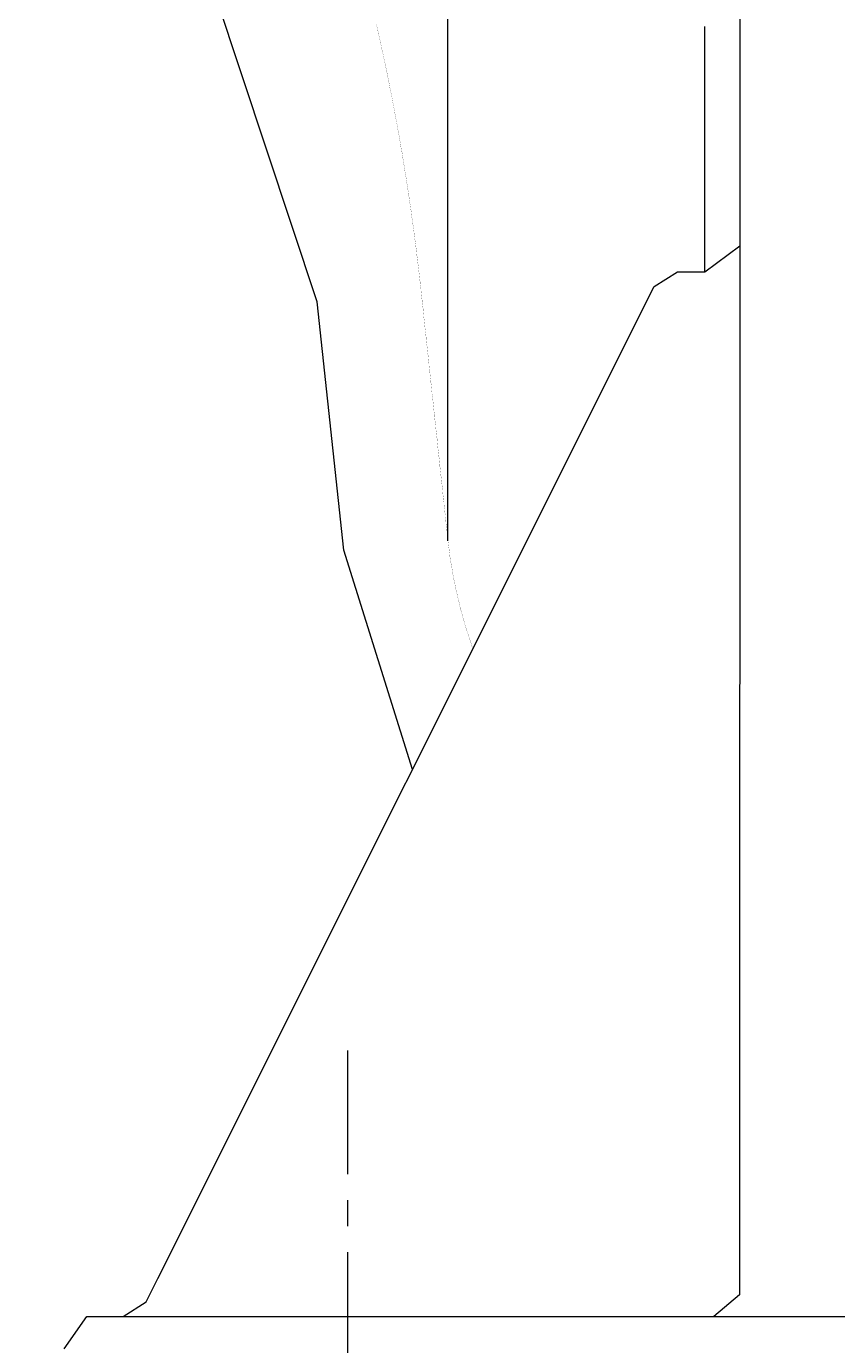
# Model space of a CAD drawing. Header units: inches. Extents: x 0 to 533, y 0 to 406.
# Drawn here: x 170.07 to 177.88, y 155.66 to 168.35 of the extents above; entities that cross this region are included whole.
import ezdxf

# ---------------------------------------------------------------- set-up
doc = ezdxf.new("R2010")
doc.units = ezdxf.units.IN
doc.header["$MEASUREMENT"] = 0
doc.linetypes.add('CENTER', pattern=[2, 1.25, -0.25, 0.25, -0.25])
doc.layers.add('UnFound-2', color=7, linetype='Continuous')

# ---------------------------------------------------------------- blocks, each defined once
blk = doc.blocks.new('P1INLETSV')
for p, q in [((45.768, 34.414), (45.768, -23.844)), ((41.703, -26.04), (38.906, -17.594)), ((42.96, -28.337), (42.96, -22.071)), ((45.43, -25.75), (45.43, -23.389)), ((45.768, -23.844), (45.764, -35.592)), ((45.43, -25.75), (45.768, -25.5)), ((44.945, -25.89), (45.169, -25.75)), ((45.169, -25.75), (45.43, -25.75)), ((40.171, -35.436), (44.945, -25.89)), ((41.96, -28.429), (41.703, -26.04)), ((42.621, -30.537), (41.96, -28.429)), ((40.059, -35.66), (40.171, -35.436)), ((39.835, -35.801), (40.059, -35.66)), ((45.764, -35.592), (45.517, -35.801)), ((39.27, -36.11), (39.487, -35.801)), ((39.487, -35.801), (48.029, -35.801))]:
    blk.add_line(p, q)
at = {"color": 5, "linetype": 'CENTER'}
blk.add_line((41.999, -38.431), (41.999, -33.241), dxfattribs=at)
at = {"layer": 'UnFound-2', "color": 7, "lineweight": 9}
for points in [[(42.273, -23.372, 0.00159, 0.00159, 0), (42.278, -23.391, 0.00159, 0.00159, 0), (42.282, -23.409, 0.00159, 0.00159, 0), (42.287, -23.433, 0.00159, 0.00159, 0), (42.291, -23.45, 0.00159, 0.00159, 0), (42.295, -23.47, 0.00159, 0.00159, 0), (42.3, -23.49, 0.00159, 0.00159, 0), (42.304, -23.51, 0.00159, 0.00159, 0), (42.309, -23.53, 0.00159, 0.00159, 0), (42.313, -23.55, 0.00159, 0.00159, 0), (42.318, -23.569, 0.00159, 0.00159, 0), (42.321, -23.589, 0.00159, 0.00159, 0), (42.326, -23.611, 0.00159, 0.00159, 0), (42.33, -23.629, 0.00159, 0.00159, 0), (42.335, -23.648, 0.00159, 0.00159, 0), (42.339, -23.669, 0.00159, 0.00159, 0), (42.343, -23.689, 0.00159, 0.00159, 0), (42.347, -23.709, 0.00159, 0.00159, 0), (42.352, -23.728, 0.00159, 0.00159, 0), (42.356, -23.748, 0.00159, 0.00159, 0), (42.36, -23.769, 0.00159, 0.00159, 0), (42.364, -23.788, 0.00159, 0.00159, 0), (42.369, -23.807, 0.00159, 0.00159, 0), (42.373, -23.829, 0.00159, 0.00159, 0), (42.377, -23.848, 0.00159, 0.00159, 0), (42.381, -23.867, 0.00159, 0.00159, 0), (42.385, -23.889, 0.00159, 0.00159, 0), (42.389, -23.907, 0.00159, 0.00159, 0), (42.393, -23.929, 0.00159, 0.00159, 0), (42.397, -23.948, 0.00159, 0.00159, 0), (42.4, -23.968, 0.00159, 0.00159, 0), (42.404, -23.989, 0.00159, 0.00159, 0), (42.408, -24.007, 0.00159, 0.00159, 0), (42.413, -24.029, 0.00159, 0.00159, 0), (42.417, -24.047, 0.00159, 0.00159, 0), (42.421, -24.066, 0.00159, 0.00159, 0), (42.425, -24.087, 0.00159, 0.00159, 0), (42.428, -24.108, 0.00159, 0.00159, 0), (42.432, -24.128, 0.00159, 0.00159, 0), (42.436, -24.147, 0.00159, 0.00159, 0), (42.44, -24.167, 0.00159, 0.00159, 0), (42.444, -24.188, 0.00159, 0.00159, 0), (42.448, -24.207, 0.00159, 0.00159, 0), (42.451, -24.228, 0.00159, 0.00159, 0), (42.454, -24.246, 0.00159, 0.00159, 0), (42.458, -24.269, 0.00159, 0.00159, 0), (42.462, -24.287, 0.00159, 0.00159, 0), (42.466, -24.307, 0.00159, 0.00159, 0), (42.47, -24.327, 0.00159, 0.00159, 0), (42.474, -24.347, 0.00159, 0.00159, 0), (42.477, -24.368, 0.00159, 0.00159, 0), (42.48, -24.388, 0.00159, 0.00159, 0), (42.484, -24.408, 0.00159, 0.00159, 0), (42.487, -24.427, 0.00159, 0.00159, 0), (42.492, -24.448, 0.00159, 0.00159, 0), (42.495, -24.468, 0.00159, 0.00159, 0), (42.498, -24.487, 0.00159, 0.00159, 0), (42.502, -24.508, 0.00159, 0.00159, 0), (42.504, -24.527, 0.00159, 0.00159, 0), (42.508, -24.547, 0.00159, 0.00159, 0), (42.511, -24.566, 0.00159, 0.00159, 0), (42.516, -24.587, 0.00159, 0.00159, 0), (42.52, -24.608, 0.00159, 0.00159, 0), (42.522, -24.627, 0.00159, 0.00159, 0), (42.526, -24.648, 0.00159, 0.00159, 0), (42.529, -24.668, 0.00159, 0.00159, 0), (42.532, -24.688, 0.00159, 0.00159, 0), (42.535, -24.708, 0.00159, 0.00159, 0), (42.539, -24.729, 0.00159, 0.00159, 0), (42.542, -24.748, 0.00159, 0.00159, 0), (42.545, -24.767, 0.00159, 0.00159, 0), (42.548, -24.789, 0.00159, 0.00159, 0), (42.552, -24.807, 0.00159, 0.00159, 0), (42.555, -24.829, 0.00159, 0.00159, 0), (42.558, -24.846, 0.00159, 0.00159, 0), (42.561, -24.87, 0.00159, 0.00159, 0), (42.564, -24.888, 0.00159, 0.00159, 0), (42.567, -24.907, 0.00159, 0.00159, 0), (42.571, -24.928, 0.00159, 0.00159, 0), (42.574, -24.949, 0.00159, 0.00159, 0), (42.577, -24.969, 0.00159, 0.00159, 0), (42.58, -24.988, 0.00159, 0.00159, 0), (42.582, -25.009, 0.00159, 0.00159, 0), (42.586, -25.027, 0.00159, 0.00159, 0), (42.588, -25.048, 0.00159, 0.00159, 0), (42.591, -25.069, 0.00159, 0.00159, 0), (42.594, -25.087, 0.00159, 0.00159, 0), (42.598, -25.109, 0.00159, 0.00159, 0), (42.601, -25.127, 0.00159, 0.00159, 0), (42.603, -25.15, 0.00159, 0.00159, 0), (42.607, -25.168, 0.00159, 0.00159, 0), (42.609, -25.189, 0.00159, 0.00159, 0), (42.611, -25.209, 0.00159, 0.00159, 0), (42.614, -25.231, 0.00159, 0.00159, 0), (42.617, -25.249, 0.00159, 0.00159, 0), (42.621, -25.268, 0.00159, 0.00159, 0), (42.623, -25.289, 0.00159, 0.00159, 0), (42.626, -25.308, 0.00159, 0.00159, 0), (42.629, -25.329, 0.00159, 0.00159, 0), (42.632, -25.349, 0.00159, 0.00159, 0), (42.634, -25.369, 0.00159, 0.00159, 0), (42.636, -25.39, 0.00159, 0.00159, 0), (42.639, -25.407, 0.00159, 0.00159, 0), (42.641, -25.43, 0.00159, 0.00159, 0), (42.644, -25.448, 0.00159, 0.00159, 0), (42.647, -25.47, 0.00159, 0.00159, 0), (42.65, -25.488, 0.00159, 0.00159, 0), (42.652, -25.509, 0.00159, 0.00159, 0), (42.655, -25.529, 0.00159, 0.00159, 0), (42.658, -25.549, 0.00159, 0.00159, 0), (42.66, -25.57, 0.00159, 0.00159, 0), (42.661, -25.588, 0.00159, 0.00159, 0), (42.664, -25.607, 0.00159, 0.00159, 0), (42.667, -25.629, 0.00159, 0.00159, 0), (42.669, -25.648, 0.00159, 0.00159, 0), (42.672, -25.67, 0.00159, 0.00159, 0), (42.674, -25.687, 0.00159, 0.00159, 0), (42.677, -25.71, 0.00159, 0.00159, 0), (42.679, -25.729, 0.00159, 0.00159, 0), (42.681, -25.748, 0.00159, 0.00159, 0), (42.684, -25.768, 0.00159, 0.00159, 0), (42.686, -25.788, 0.00159, 0.00159, 0), (42.688, -25.808, 0.00159, 0.00159, 0), (42.69, -25.829, 0.00159, 0.00159, 0), (42.693, -25.848, 0.00159, 0.00159, 0), (42.694, -25.866, 0.00159, 0.00159, 0), (42.697, -25.888, 0.00159, 0.00159, 0), (42.7, -25.908, 0.00159, 0.00159, 0), (42.702, -25.928, 0.00159, 0.00159, 0)], [(42.701, -25.928, 0.00164, 0.00164, 0), (42.703, -25.947, 0.00164, 0.00164, 0), (42.705, -25.966, 0.00164, 0.00164, 0), (42.707, -25.985, 0.00164, 0.00164, 0), (42.709, -26.004, 0.00164, 0.00164, 0), (42.712, -26.024, 0.00164, 0.00164, 0), (42.713, -26.04, 0.00164, 0.00164, 0), (42.716, -26.06, 0.00164, 0.00164, 0), (42.718, -26.079, 0.00164, 0.00164, 0), (42.721, -26.098, 0.00164, 0.00164, 0), (42.722, -26.117, 0.00164, 0.00164, 0), (42.724, -26.137, 0.00164, 0.00164, 0), (42.726, -26.156, 0.00164, 0.00164, 0), (42.727, -26.176, 0.00164, 0.00164, 0), (42.729, -26.193, 0.00164, 0.00164, 0), (42.732, -26.212, 0.00164, 0.00164, 0), (42.734, -26.231, 0.00164, 0.00164, 0), (42.736, -26.25, 0.00164, 0.00164, 0), (42.738, -26.27, 0.00164, 0.00164, 0), (42.74, -26.29, 0.00164, 0.00164, 0), (42.742, -26.309, 0.00164, 0.00164, 0), (42.744, -26.327, 0.00164, 0.00164, 0), (42.747, -26.347, 0.00164, 0.00164, 0), (42.749, -26.367, 0.00164, 0.00164, 0), (42.751, -26.386, 0.00164, 0.00164, 0), (42.752, -26.405, 0.00164, 0.00164, 0), (42.754, -26.424, 0.00164, 0.00164, 0), (42.756, -26.444, 0.00164, 0.00164, 0), (42.759, -26.463, 0.00164, 0.00164, 0), (42.761, -26.482, 0.00164, 0.00164, 0), (42.763, -26.502, 0.00164, 0.00164, 0), (42.765, -26.521, 0.00164, 0.00164, 0), (42.767, -26.54, 0.00164, 0.00164, 0), (42.77, -26.558, 0.00164, 0.00164, 0), (42.772, -26.579, 0.00164, 0.00164, 0), (42.773, -26.596, 0.00164, 0.00164, 0), (42.776, -26.617, 0.00164, 0.00164, 0), (42.778, -26.635, 0.00164, 0.00164, 0), (42.779, -26.657, 0.00164, 0.00164, 0), (42.781, -26.674, 0.00164, 0.00164, 0), (42.783, -26.694, 0.00164, 0.00164, 0), (42.786, -26.712, 0.00164, 0.00164, 0), (42.788, -26.734, 0.00164, 0.00164, 0), (42.79, -26.754, 0.00164, 0.00164, 0), (42.792, -26.772, 0.00164, 0.00164, 0), (42.795, -26.791, 0.00164, 0.00164, 0), (42.796, -26.811, 0.00164, 0.00164, 0), (42.799, -26.831, 0.00164, 0.00164, 0), (42.801, -26.849, 0.00164, 0.00164, 0), (42.803, -26.869, 0.00164, 0.00164, 0), (42.804, -26.89, 0.00164, 0.00164, 0), (42.807, -26.91, 0.00164, 0.00164, 0), (42.808, -26.929, 0.00164, 0.00164, 0), (42.811, -26.947, 0.00164, 0.00164, 0), (42.814, -26.967, 0.00164, 0.00164, 0), (42.816, -26.988, 0.00164, 0.00164, 0), (42.818, -27.008, 0.00164, 0.00164, 0), (42.82, -27.027, 0.00164, 0.00164, 0), (42.822, -27.046, 0.00164, 0.00164, 0), (42.824, -27.067, 0.00164, 0.00164, 0), (42.826, -27.086, 0.00164, 0.00164, 0), (42.828, -27.106, 0.00164, 0.00164, 0), (42.831, -27.125, 0.00164, 0.00164, 0), (42.832, -27.147, 0.00164, 0.00164, 0), (42.834, -27.164, 0.00164, 0.00164, 0), (42.836, -27.184, 0.00164, 0.00164, 0), (42.839, -27.206, 0.00164, 0.00164, 0), (42.842, -27.225, 0.00164, 0.00164, 0), (42.843, -27.243, 0.00164, 0.00164, 0), (42.845, -27.264, 0.00164, 0.00164, 0), (42.847, -27.285, 0.00164, 0.00164, 0), (42.85, -27.304, 0.00164, 0.00164, 0), (42.852, -27.324, 0.00164, 0.00164, 0), (42.854, -27.343, 0.00164, 0.00164, 0), (42.857, -27.363, 0.00164, 0.00164, 0), (42.858, -27.385, 0.00164, 0.00164, 0), (42.86, -27.402, 0.00164, 0.00164, 0), (42.862, -27.424, 0.00164, 0.00164, 0), (42.864, -27.443, 0.00164, 0.00164, 0), (42.866, -27.464, 0.00164, 0.00164, 0), (42.869, -27.484, 0.00164, 0.00164, 0), (42.871, -27.503, 0.00164, 0.00164, 0), (42.873, -27.523, 0.00164, 0.00164, 0), (42.876, -27.543, 0.00164, 0.00164, 0), (42.878, -27.563, 0.00164, 0.00164, 0), (42.88, -27.584, 0.00164, 0.00164, 0), (42.882, -27.603, 0.00164, 0.00164, 0), (42.883, -27.624, 0.00164, 0.00164, 0), (42.886, -27.643, 0.00164, 0.00164, 0), (42.888, -27.665, 0.00164, 0.00164, 0), (42.89, -27.682, 0.00164, 0.00164, 0), (42.892, -27.704, 0.00164, 0.00164, 0), (42.895, -27.723, 0.00164, 0.00164, 0), (42.897, -27.745, 0.00164, 0.00164, 0), (42.899, -27.766, 0.00164, 0.00164, 0), (42.902, -27.785, 0.00164, 0.00164, 0), (42.904, -27.806, 0.00164, 0.00164, 0), (42.906, -27.825, 0.00164, 0.00164, 0), (42.909, -27.847, 0.00164, 0.00164, 0), (42.91, -27.865, 0.00164, 0.00164, 0), (42.912, -27.887, 0.00164, 0.00164, 0), (42.914, -27.908, 0.00164, 0.00164, 0), (42.917, -27.927, 0.00164, 0.00164, 0), (42.919, -27.949, 0.00164, 0.00164, 0), (42.922, -27.966, 0.00164, 0.00164, 0), (42.923, -27.989, 0.00164, 0.00164, 0), (42.925, -28.009, 0.00164, 0.00164, 0), (42.928, -28.028, 0.00164, 0.00164, 0), (42.93, -28.049, 0.00164, 0.00164, 0), (42.932, -28.07, 0.00164, 0.00164, 0), (42.935, -28.09, 0.00164, 0.00164, 0), (42.936, -28.111, 0.00164, 0.00164, 0), (42.939, -28.131, 0.00164, 0.00164, 0), (42.941, -28.153, 0.00164, 0.00164, 0), (42.942, -28.173, 0.00164, 0.00164, 0), (42.945, -28.194, 0.00164, 0.00164, 0), (42.948, -28.214, 0.00164, 0.00164, 0), (42.95, -28.234, 0.00164, 0.00164, 0), (42.952, -28.253, 0.00164, 0.00164, 0), (42.954, -28.277, 0.00164, 0.00164, 0), (42.957, -28.297, 0.00164, 0.00164, 0), (42.959, -28.316, 0.00164, 0.00164, 0)], [(42.958, -28.316, 0.00165, 0.00165, 0), (42.96, -28.337, 0.00165, 0.00165, 0), (42.963, -28.355, 0.00165, 0.00165, 0), (42.965, -28.375, 0.00165, 0.00165, 0), (42.968, -28.395, 0.00165, 0.00165, 0), (42.971, -28.416, 0.00165, 0.00165, 0), (42.973, -28.435, 0.00165, 0.00165, 0), (42.976, -28.453, 0.00165, 0.00165, 0), (42.978, -28.474, 0.00165, 0.00165, 0), (42.98, -28.495, 0.00165, 0.00165, 0), (42.983, -28.514, 0.00165, 0.00165, 0), (42.987, -28.532, 0.00165, 0.00165, 0), (42.99, -28.553, 0.00165, 0.00165, 0), (42.993, -28.574, 0.00165, 0.00165, 0), (42.997, -28.592, 0.00165, 0.00165, 0), (43.001, -28.612, 0.00165, 0.00165, 0), (43.003, -28.631, 0.00165, 0.00165, 0), (43.007, -28.653, 0.00165, 0.00165, 0), (43.01, -28.671, 0.00165, 0.00165, 0), (43.015, -28.69, 0.00165, 0.00165, 0), (43.018, -28.711, 0.00165, 0.00165, 0), (43.022, -28.732, 0.00165, 0.00165, 0), (43.027, -28.75, 0.00165, 0.00165, 0), (43.03, -28.769, 0.00165, 0.00165, 0), (43.034, -28.788, 0.00165, 0.00165, 0), (43.038, -28.809, 0.00165, 0.00165, 0), (43.043, -28.829, 0.00165, 0.00165, 0), (43.048, -28.848, 0.00165, 0.00165, 0), (43.052, -28.867, 0.00165, 0.00165, 0), (43.056, -28.887, 0.00165, 0.00165, 0), (43.061, -28.906, 0.00165, 0.00165, 0), (43.066, -28.925, 0.00165, 0.00165, 0), (43.071, -28.944, 0.00165, 0.00165, 0), (43.075, -28.967, 0.00165, 0.00165, 0), (43.08, -28.984, 0.00165, 0.00165, 0), (43.085, -29.004, 0.00165, 0.00165, 0), (43.09, -29.021, 0.00165, 0.00165, 0), (43.096, -29.04, 0.00165, 0.00165, 0), (43.101, -29.06, 0.00165, 0.00165, 0), (43.106, -29.079, 0.00165, 0.00165, 0), (43.111, -29.098, 0.00165, 0.00165, 0), (43.117, -29.118, 0.00165, 0.00165, 0), (43.122, -29.138, 0.00165, 0.00165, 0), (43.128, -29.154, 0.00165, 0.00165, 0), (43.134, -29.175, 0.00165, 0.00165, 0), (43.14, -29.192, 0.00165, 0.00165, 0), (43.145, -29.213, 0.00165, 0.00165, 0), (43.151, -29.23, 0.00165, 0.00165, 0), (43.158, -29.25, 0.00165, 0.00165, 0), (43.163, -29.267, 0.00165, 0.00165, 0), (43.169, -29.286, 0.00165, 0.00165, 0), (43.176, -29.303, 0.00165, 0.00165, 0), (43.182, -29.322, 0.00165, 0.00165, 0), (43.187, -29.339, 0.00165, 0.00165, 0), (43.194, -29.36, 0.00165, 0.00165, 0), (43.201, -29.377, 0.00165, 0.00165, 0)]]:
    blk.add_lwpolyline(points, format="xyseb", dxfattribs=at)

msp = doc.modelspace()

# ---------------------------------------------------------------- block references
msp.add_blockref('P1INLETSV', (131.16649, 191.73671))

doc.saveas('drawing.dxf')
